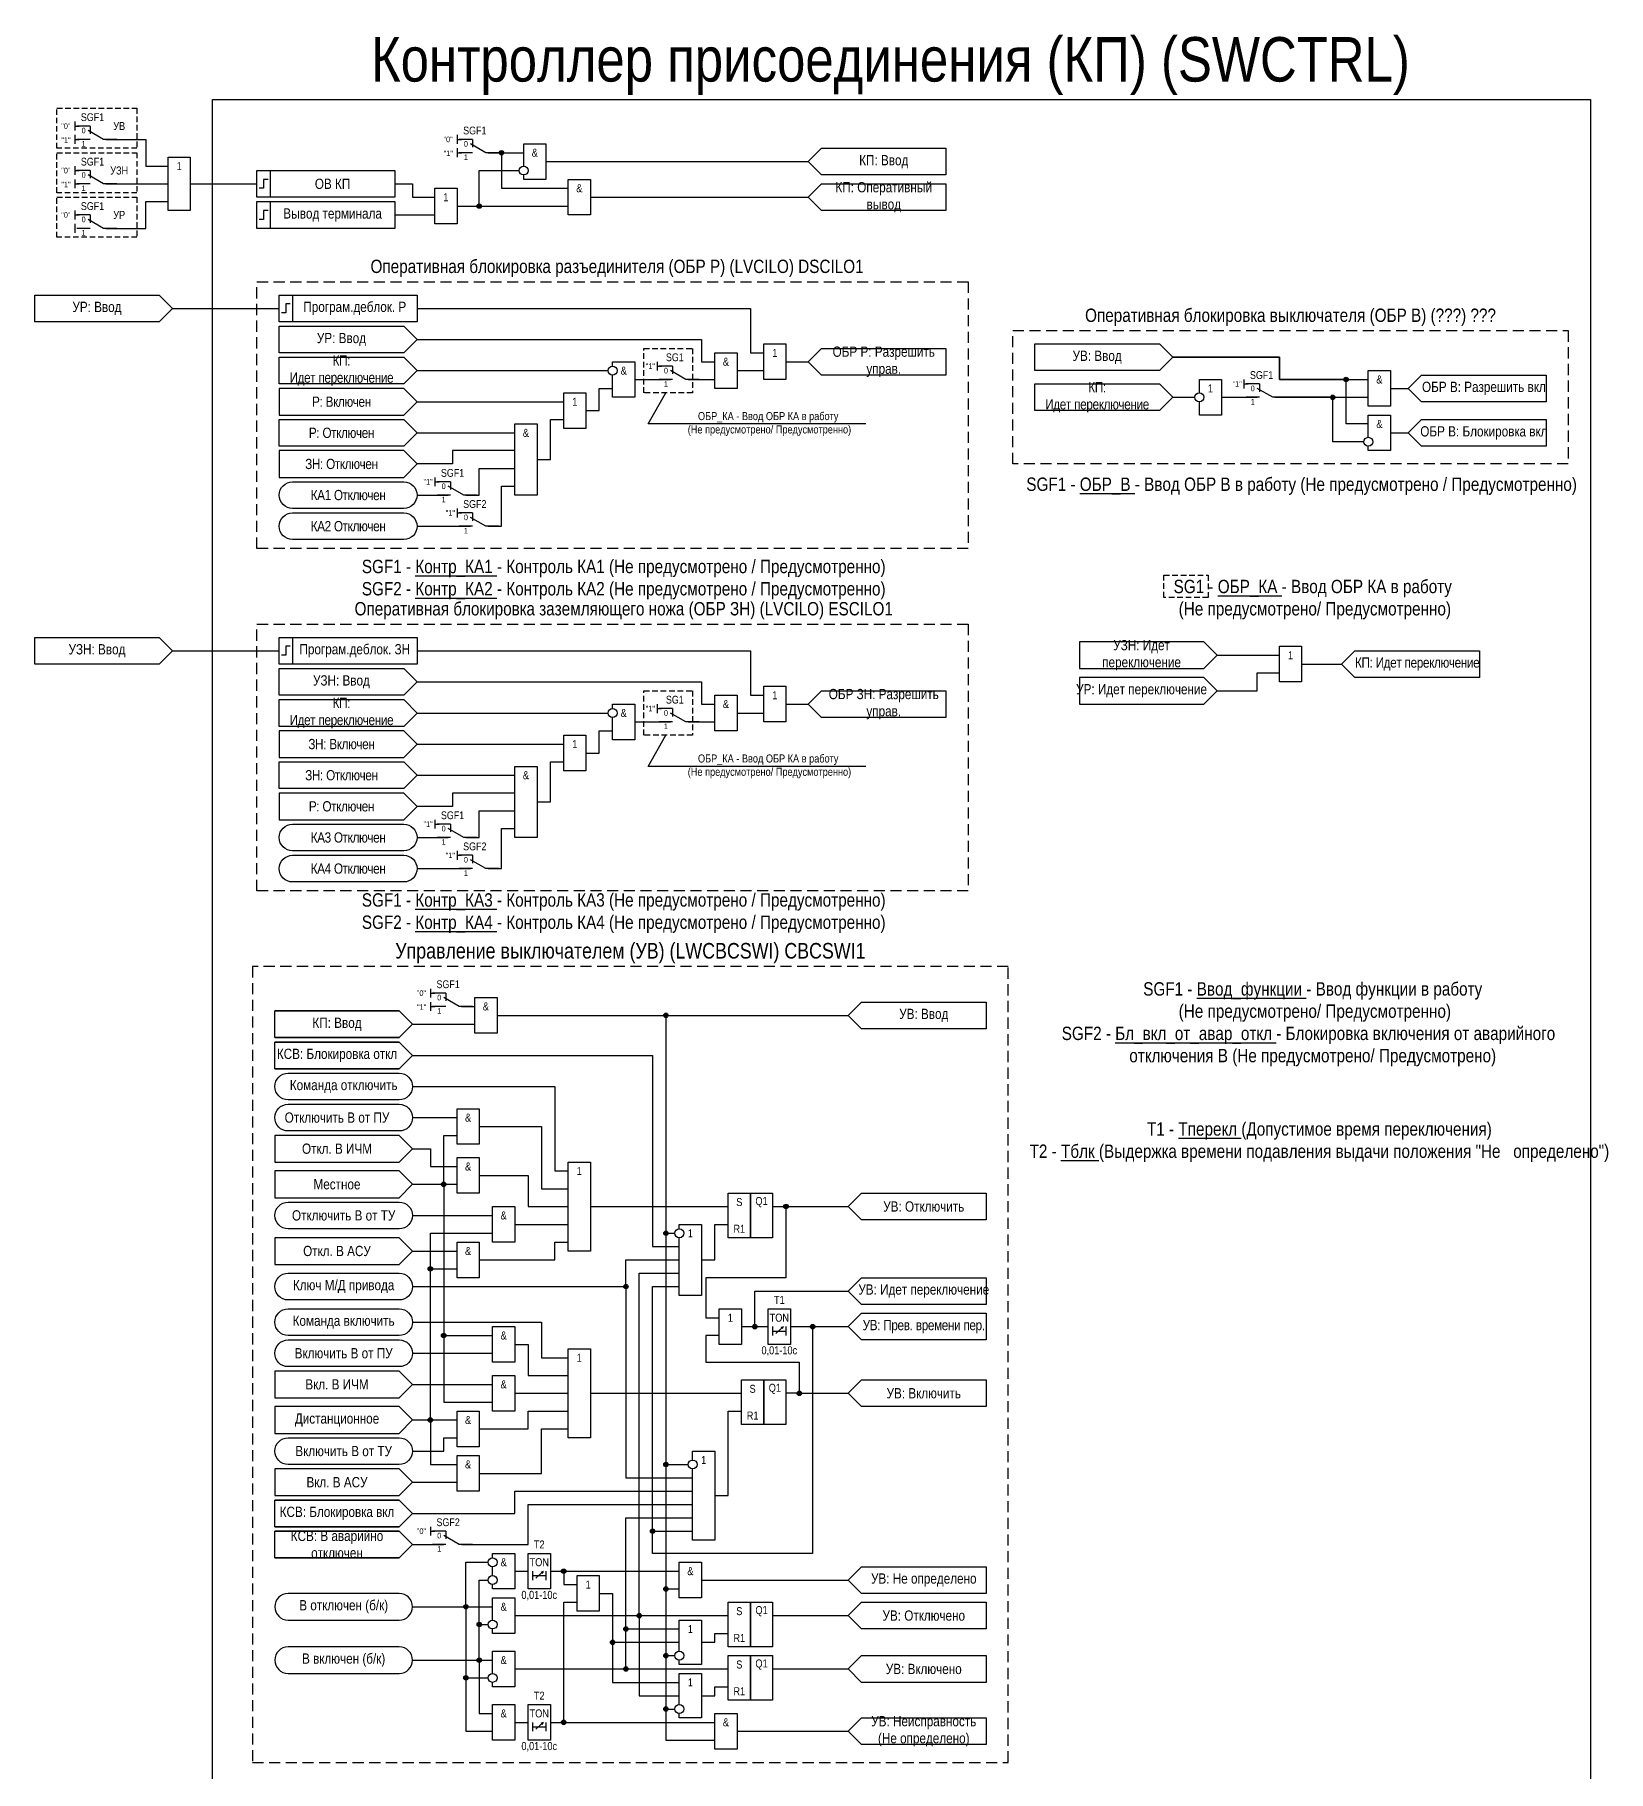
# Model space of a CAD drawing. Header units: millimetres. Extents: x -40 to 512, y 0 to 663.
# Drawn here: x -40 to 314, y 272 to 662.5 of the extents above; entities that cross this region are included whole.
import ezdxf
from ezdxf.enums import TextEntityAlignment as Align

# ---------------------------------------------------------------- set-up
doc = ezdxf.new("R2010")
doc.units = ezdxf.units.MM
doc.linetypes.add('штриховая', pattern=[19.05, 12.7, -6.35])
doc.linetypes.add('штриховая2', pattern=[0.375, 0.25, -0.125])
doc.layers.add('invisible', color=252, linetype='Continuous', plot=False)
doc.layers.add('TEXT', color=7, linetype='Continuous', lineweight=25)
doc.layers.add('Основная', color=7, linetype='Continuous')
doc.styles.add('2.5_Gost_RD', font='ARIALN.TTF', dxfattribs={"height": 2.5})
doc.styles.add('3.5_Gost_RD', font='ARIALN.TTF', dxfattribs={"height": 3.5})
doc.styles.add('Вывод', font='ARIALN.TTF', dxfattribs={"height": 2.5})
doc.styles.add('Компонент', font='ARIALN.TTF', dxfattribs={"height": 3.5})

# ---------------------------------------------------------------- blocks, each defined once
blk = doc.blocks.new('*U958')
at = {"layer": 'Основная', "color": 0}
blk.add_line((0, 0), (7, 4), dxfattribs=at)
at = {"layer": 'Основная', "ltscale": 0.35}
blk.add_line((6, 6), (6, 2.5), dxfattribs=at)
blk = doc.blocks.new('*U985')
at = {"layer": 'Основная', "color": 0}
for p, q in [((-3, 6), (-9, 6)), ((-3, 0), (-9, 0)), ((9, 0), (3, 0))]:
    blk.add_line(p, q, dxfattribs=at)
at = {"layer": 'Основная', "ltscale": 0.25, "xscale": -1}
blk.add_blockref('*U958', (3, 0), dxfattribs=at)
at = {"layer": 'Основная'}
for tag, height, style, p in [('ОУ', 3.5, 'Компонент', (-2, 10)), ('В1', 2.5, 'Вывод', (-14, 6)), ('В2', 2.5, 'Вывод', (-6, 4)), ('В3', 2.5, 'Вывод', (-6, -2))]:
    blk.add_attdef(tag, text='', height=height, dxfattribs=dict(at, style=style)).set_placement(p, align=Align.MIDDLE_CENTER)
blk = doc.blocks.new('Точка')
at = {"ltscale": 100}
h = blk.add_hatch(color=256, dxfattribs=at)
h.dxf.hatch_style = 1
edge = h.paths.add_edge_path()
edge.add_arc((0, 0), 0.5, 0, 360)
blk.add_circle((0, 0), 0.5, dxfattribs=at)
blk = doc.blocks.new('*U992')
at = {"layer": 'Основная', "color": 0}
for p, q in [((-3, 6), (-9, 6)), ((-3, 0), (-9, 0)), ((9, 0), (3, 0))]:
    blk.add_line(p, q, dxfattribs=at)
at = {"layer": 'Основная', "ltscale": 0.25, "xscale": -1}
blk.add_blockref('*U958', (3, 0), dxfattribs=at)
at = {"layer": 'Основная'}
for tag, height, style, p in [('ОУ', 3.5, 'Компонент', (-2, 10)), ('В1', 2.5, 'Вывод', (-6, 4)), ('В2', 2.5, 'Вывод', (-6, -2)), ('В3', 2.5, 'Вывод', (-6, -8))]:
    blk.add_attdef(tag, text='', height=height, dxfattribs=dict(at, style=style)).set_placement(p, align=Align.MIDDLE_CENTER)

msp = doc.modelspace()

# ---------------------------------------------------------------- linework, layer by layer
at = {"color": 6, "ltscale": 100}
for p, q in [((-31, 643), (-31, 641)), ((-31, 642), (-30, 642)), ((-31, 640), (-31, 638)), ((-31, 639), (-30, 639)), ((-31, 633), (-31, 631)), ((-31, 632), (-30, 632)), ((-31, 630), (-31, 628)), ((-31, 629), (-30, 629)), ((-31, 623), (-31, 621)), ((-31, 622), (-30, 622)), ((-31, 620), (-31, 618))]:
    msp.add_line(p, q, dxfattribs=at)
at = {"ltscale": 100}
for p, q in [((55, 640), (55, 638)), ((55, 639), (56, 639)), ((55, 637), (55, 635)), ((55, 636), (56, 636)), ((50, 626), (50, 626)), ((100, 589), (100, 587)), ((100, 588), (101, 588)), ((98, 575), (102, 582)), ((232, 585), (232, 583)), ((232, 584), (233, 584)), ((147, 575), (98, 575)), ((50, 563), (50, 561)), ((50, 562), (51, 562)), ((55, 556), (55, 554)), ((55, 555), (56, 555)), ((100, 512), (100, 510)), ((100, 511), (101, 511)), ((98, 498), (102, 505)), ((147, 498), (98, 498)), ((50, 486), (50, 484)), ((50, 485), (51, 485)), ((55, 479), (55, 477)), ((55, 478), (56, 478)), ((49, 448), (49, 446)), ((49, 447), (50, 447)), ((49, 445), (49, 443)), ((49, 444), (50, 444)), ((130, 373), (130, 373)), ((132, 357), (143, 357)), ((49, 327), (49, 325)), ((49, 326), (50, 326)), ((76, 317), (76, 317)), ((76, 283), (76, 283))]:
    msp.add_line(p, q, dxfattribs=at)
at = {"color": 7, "ltscale": 100}
for p, q in [((126.7, 370.46), (128.37, 371.95)), ((128.37, 371.95), (127.85, 371.73)), ((128.37, 371.95), (128.11, 371.48)), ((72.7, 315.46), (74.37, 316.95)), ((74.37, 316.95), (73.85, 316.73)), ((74.37, 316.95), (74.11, 316.48)), ((72.7, 281.46), (74.37, 282.95)), ((74.37, 282.95), (73.85, 282.73)), ((74.37, 282.95), (74.11, 282.48))]:
    msp.add_line(p, q, dxfattribs=at)
at = {"color": 6, "linetype": 'штриховая2', "ltscale": 5}
for points in [[(-35, 646), (-17, 646), (-17, 637), (-35, 637)], [(-35, 636), (-17, 636), (-17, 627), (-35, 627)], [(-35, 626), (-17, 626), (-17, 617), (-35, 617)]]:
    msp.add_lwpolyline(points, close=True, dxfattribs=at)
at = {"color": 3, "ltscale": 100}
for points in [[(0, 648), (310, 648), (310, 0), (0, 0)], [(260, 587), (265, 587), (265, 579), (260, 579)]]:
    msp.add_lwpolyline(points, close=True, dxfattribs=at)
at = {"color": 6, "ltscale": 100}
for points in [[(-24, 639), (-15, 639), (-15, 633), (-10, 633)], [(-24, 629), (-10, 629)], [(-24, 619), (-15, 619), (-15, 625), (-10, 625)], [(-40, 604), (-12, 604), (-9, 601), (-12, 598), (-40, 598), (-40, 604)], [(-9, 601), (-5, 601)], [(-40, 527), (-12, 527), (-9, 524), (-12, 521), (-40, 521), (-40, 527)], [(-9, 524), (-5, 524)]]:
    msp.add_lwpolyline(points, dxfattribs=at)
at = {"ltscale": 100}
for points in [[(70, 633), (70, 638), (75, 638), (75, 630), (70, 630), (70, 631)], [(134, 634), (137, 637), (165, 637), (165, 631), (137, 631), (134, 634)], [(62, 636), (70, 636)], [(62, 636), (65, 636), (65, 628), (80, 628)], [(75, 634), (134, 634)], [(41, 629), (45, 629), (45, 626), (50, 626)], [(55, 624), (60, 624), (60, 632), (69, 632)], [(134, 626), (137, 629), (165, 629), (165, 623), (137, 623), (134, 626)], [(85, 626), (134, 626)], [(41, 622), (50, 622)], [(55, 624), (80, 624)], [(46, 601), (121, 601), (121, 591), (124, 591)], [(15, 597), (43, 597), (46, 594), (43, 591), (15, 591), (15, 597)], [(46, 594), (110, 594), (110, 589), (113, 589)], [(15, 590), (43, 590), (46, 587), (43, 584), (15, 584), (15, 590)], [(165, 586), (137, 586), (134, 589), (137, 592), (165, 592), (165, 586), (137, 586), (134, 589), (137, 592), (165, 592)], [(260, 575), (255, 575), (255, 585), (240, 585), (240, 590), (216, 590)], [(46, 587), (89, 587)], [(90, 588), (90, 589), (95, 589), (95, 581), (90, 581), (90, 586)], [(118, 587), (124, 587)], [(129, 589), (134, 589)], [(84, 578), (87, 578), (87, 583), (90, 583)], [(95, 585), (103, 585)], [(107, 585), (113, 585)], [(46, 580), (79, 580)], [(259, 571), (252, 571), (252, 581), (239, 581)], [(15, 576), (43, 576), (46, 573), (43, 570), (15, 570), (15, 576)], [(73, 567), (76, 567), (76, 576), (79, 576)], [(46, 573), (68, 573)], [(68, 569), (54, 569), (54, 566), (46, 566)], [(57, 559), (60, 559), (60, 565), (68, 565)], [(46, 559), (53, 559)], [(62, 552), (65, 552), (65, 561), (68, 561)], [(46, 552), (58, 552)], [(46, 524), (121, 524), (121, 514), (124, 514)], [(285, 518), (257, 518), (254, 521), (257, 524), (285, 524), (285, 518), (257, 518), (254, 521), (257, 524), (285, 524)], [(15, 520), (43, 520), (46, 517), (43, 514), (15, 514), (15, 520)], [(226, 523), (240, 523)], [(245, 521), (254, 521)], [(46, 517), (110, 517), (110, 512), (113, 512)], [(226, 515), (235, 515), (235, 519), (240, 519)], [(15, 513), (43, 513), (46, 510), (43, 507), (15, 507), (15, 513)], [(90, 511), (90, 512), (95, 512), (95, 504), (90, 504), (90, 509)], [(129, 512), (134, 512)], [(165, 509), (137, 509), (134, 512), (137, 515), (165, 515), (165, 509), (137, 509), (134, 512), (137, 515), (165, 515)], [(46, 510), (89, 510)], [(95, 508), (103, 508)], [(107, 508), (113, 508)], [(118, 510), (124, 510)], [(84, 501), (87, 501), (87, 506), (90, 506)], [(46, 503), (79, 503)], [(15, 499), (43, 499), (46, 496), (43, 493), (15, 493), (15, 499)], [(46, 496), (68, 496)], [(73, 490), (76, 490), (76, 499), (79, 499)], [(68, 492), (54, 492), (54, 489), (46, 489)], [(57, 482), (60, 482), (60, 488), (68, 488)], [(46, 482), (53, 482)], [(62, 475), (65, 475), (65, 484), (68, 484)], [(46, 475), (58, 475)], [(14, 437), (42, 437), (45, 440), (42, 443), (14, 443), (42, 443), (45, 440), (42, 437), (14, 437), (14, 443)], [(56, 444), (59, 444)], [(64, 442), (143, 442)], [(64, 442), (102, 442), (102, 393), (104, 393)], [(64, 442), (102, 442), (102, 341), (107, 341)], [(64, 442), (102, 442), (102, 298), (104, 298)], [(64, 442), (102, 442), (102, 279), (113, 279)], [(64, 442), (102, 442), (102, 313), (105, 313)], [(64, 442), (102, 442), (102, 286), (104, 286)], [(143, 442), (146, 445), (174, 445), (174, 439), (146, 439), (143, 442)], [(45, 440), (59, 440)], [(14, 430), (42, 430), (45, 433), (42, 436), (14, 436), (42, 436), (45, 433), (42, 430), (14, 430), (14, 436)], [(45, 433), (99, 433), (99, 390), (105, 390)], [(45, 426), (77, 426), (77, 407), (80, 407)], [(45, 419), (55, 419)], [(45, 404), (52, 404), (52, 415), (55, 415)], [(60, 417), (74, 417), (74, 403), (80, 403)], [(45, 412), (49, 412), (49, 408), (55, 408)], [(45, 404), (52, 404), (52, 370), (63, 370)], [(45, 404), (52, 404), (52, 355), (63, 355)], [(45, 404), (55, 404)], [(60, 406), (71, 406), (71, 399), (80, 399)], [(85, 399), (116, 399)], [(126, 399), (129, 399), (129, 383), (111, 383), (111, 374), (114, 374)], [(126, 399), (143, 399)], [(174, 396), (146, 396), (143, 399), (146, 402), (174, 402), (174, 396), (146, 396), (143, 399), (146, 402), (174, 402)], [(45, 397), (63, 397)], [(68, 395), (80, 395)], [(105, 394), (105, 395), (110, 395), (110, 379), (105, 379), (105, 392)], [(110, 387), (113, 387), (113, 395), (116, 395)], [(45, 351), (49, 351), (49, 393), (63, 393)], [(60, 387), (77, 387), (77, 391), (80, 391)], [(45, 389), (55, 389)], [(45, 381), (93, 381), (93, 387), (105, 387)], [(45, 351), (49, 351), (49, 385), (55, 385)], [(68, 307), (96, 307), (96, 384), (105, 384)], [(174, 377), (146, 377), (143, 380), (146, 383), (174, 383), (174, 377), (146, 377), (143, 380), (146, 383), (174, 383)], [(45, 381), (93, 381), (93, 338), (108, 338)], [(130, 372), (135, 372), (135, 321), (99, 321), (99, 381), (105, 381)], [(119, 372), (122, 372), (122, 380), (143, 380)], [(174, 369), (146, 369), (143, 372), (146, 375), (174, 375), (174, 369), (146, 369), (143, 372), (146, 375), (174, 375)], [(45, 373), (74, 373), (74, 365), (80, 365)], [(130, 372), (135, 372), (135, 321), (99, 321), (99, 326), (108, 326)], [(119, 372), (125, 372)], [(126, 372), (126, 370)], [(129, 372), (129, 370)], [(130, 372), (143, 372)], [(68, 368), (71, 368), (71, 361), (80, 361)], [(114, 370), (111, 370), (111, 364), (132, 364), (132, 357), (129, 357)], [(126, 371), (129, 371)], [(45, 366), (63, 366)], [(174, 354), (146, 354), (143, 357), (146, 360), (174, 360), (174, 354), (146, 354), (143, 357), (146, 360), (174, 360)], [(45, 359), (63, 359)], [(68, 357), (80, 357)], [(85, 357), (119, 357)], [(60, 349), (71, 349), (71, 353), (80, 353)], [(113, 334), (116, 334), (116, 353), (119, 353)], [(45, 351), (55, 351)], [(45, 351), (49, 351), (49, 341), (55, 341)], [(60, 339), (74, 339), (74, 349), (80, 349)], [(45, 344), (52, 344), (52, 347), (55, 347)], [(108, 342), (108, 344), (113, 344), (113, 324), (108, 324), (108, 340)], [(45, 337), (55, 337)], [(14, 327), (42, 327), (45, 330), (42, 333), (14, 333), (42, 333), (45, 330), (42, 327), (14, 327), (14, 333)], [(45, 330), (68, 330), (68, 335), (108, 335)], [(56, 323), (71, 323), (71, 332), (108, 332)], [(68, 295), (93, 295), (93, 329), (108, 329)], [(14, 320), (42, 320), (45, 323), (42, 326), (14, 326), (42, 326), (45, 323), (42, 320), (14, 320), (14, 326)], [(45, 323), (52, 323)], [(63, 320), (63, 321), (68, 321), (68, 313), (63, 313), (63, 314)], [(45, 309), (57, 309), (57, 319), (62, 319)], [(63, 316), (63, 318)], [(68, 317), (71, 317)], [(72, 317), (72, 315)], [(75, 317), (75, 315)], [(76, 317), (105, 317)], [(76, 317), (79, 317), (79, 314), (82, 314)], [(174, 312), (146, 312), (143, 315), (146, 318), (174, 318), (174, 312), (146, 312), (143, 315), (146, 318), (174, 318)], [(45, 297), (60, 297), (60, 315), (62, 315)], [(72, 316), (75, 316)], [(110, 315), (143, 315)], [(45, 309), (63, 309)], [(45, 309), (57, 309), (57, 293), (62, 293)], [(45, 309), (57, 309), (57, 281), (63, 281)], [(63, 306), (63, 311), (68, 311), (68, 303), (63, 303), (63, 304)], [(76, 283), (79, 283), (79, 310), (82, 310)], [(87, 312), (90, 312), (90, 301), (105, 301)], [(87, 312), (90, 312), (90, 292), (105, 292)], [(174, 304), (146, 304), (143, 307), (146, 310), (174, 310), (174, 304), (146, 304), (143, 307), (146, 310), (174, 310)], [(45, 297), (60, 297), (60, 305), (62, 305)], [(68, 307), (116, 307)], [(68, 307), (96, 307), (96, 289), (105, 289)], [(105, 299), (105, 306), (110, 306), (110, 296), (105, 296), (105, 297)], [(126, 307), (143, 307)], [(68, 295), (93, 295), (93, 304), (105, 304)], [(110, 301), (113, 301), (113, 303), (116, 303)], [(45, 297), (63, 297)], [(45, 297), (60, 297), (60, 285), (63, 285)], [(63, 294), (63, 299), (68, 299), (68, 291), (63, 291), (63, 292)], [(174, 292), (146, 292), (143, 295), (146, 298), (174, 298), (174, 292), (146, 292), (143, 295), (146, 298), (174, 298)], [(68, 295), (116, 295)], [(105, 287), (105, 294), (110, 294), (110, 284), (105, 284), (105, 285)], [(126, 295), (143, 295)], [(110, 289), (113, 289), (113, 291), (116, 291)], [(68, 283), (71, 283)], [(72, 283), (72, 281)], [(72, 282), (75, 282)], [(75, 283), (75, 281)], [(76, 283), (113, 283)], [(174, 278), (146, 278), (143, 281), (146, 284), (174, 284), (174, 278), (146, 278), (143, 281), (146, 284), (174, 284)], [(118, 281), (143, 281)]]:
    msp.add_lwpolyline(points, dxfattribs=at)
at = {"color": 6, "ltscale": 100}
msp.add_lwpolyline([(-10, 635), (-5, 635), (-5, 623), (-10, 623)], close=True, dxfattribs=at)
at = {"ltscale": 100}
for points in [[(10, 632), (41, 632), (41, 626), (10, 626)], [(10, 632), (13, 632), (13, 626), (10, 626)], [(80, 630), (85, 630), (85, 622), (80, 622)], [(10, 625), (41, 625), (41, 619), (10, 619)], [(10, 625), (13, 625), (13, 619), (10, 619)], [(50, 628), (55, 628), (55, 620), (50, 620)], [(15, 604), (46, 604), (46, 598), (15, 598)], [(15, 604), (18, 604), (18, 598), (15, 598)], [(113, 591), (118, 591), (118, 583), (113, 583)], [(124, 593), (129, 593), (129, 585), (124, 585)], [(15, 583), (15, 577), (43, 577), (46, 580), (43, 583)], [(79, 582), (84, 582), (84, 574), (79, 574)], [(68, 575), (73, 575), (73, 559), (68, 559)], [(15, 569), (15, 563), (43, 563), (46, 566), (43, 569)], [(15, 527), (46, 527), (46, 521), (15, 521)], [(15, 527), (18, 527), (18, 521), (15, 521)], [(195, 526), (195, 520), (223, 520), (226, 523), (223, 526)], [(240, 525), (245, 525), (245, 517), (240, 517)], [(124, 516), (129, 516), (129, 508), (124, 508)], [(195, 518), (195, 512), (223, 512), (226, 515), (223, 518)], [(113, 514), (118, 514), (118, 506), (113, 506)], [(15, 506), (15, 500), (43, 500), (46, 503), (43, 506)], [(79, 505), (84, 505), (84, 497), (79, 497)], [(68, 498), (73, 498), (73, 482), (68, 482)], [(15, 492), (15, 486), (43, 486), (46, 489), (43, 492)], [(59, 446), (64, 446), (64, 438), (59, 438)], [(55, 421), (60, 421), (60, 413), (55, 413)], [(14, 415), (14, 409), (42, 409), (45, 412), (42, 415)], [(14, 407), (14, 401), (42, 401), (45, 404), (42, 407)], [(55, 410), (60, 410), (60, 402), (55, 402)], [(80, 409), (85, 409), (85, 389), (80, 389)], [(63, 399), (68, 399), (68, 391), (63, 391)], [(116, 402), (121, 402), (121, 392), (116, 392)], [(121, 402), (126, 402), (126, 392), (121, 392)], [(14, 392), (14, 386), (42, 386), (45, 389), (42, 392)], [(55, 391), (60, 391), (60, 383), (55, 383)], [(114, 376), (119, 376), (119, 368), (114, 368)], [(125, 376), (130, 376), (130, 368), (125, 368)], [(63, 372), (68, 372), (68, 364), (63, 364)], [(80, 367), (85, 367), (85, 347), (80, 347)], [(14, 362), (14, 356), (42, 356), (45, 359), (42, 362)], [(63, 361), (68, 361), (68, 353), (63, 353)], [(119, 360), (124, 360), (124, 350), (119, 350)], [(124, 360), (129, 360), (129, 350), (124, 350)], [(14, 354), (14, 348), (42, 348), (45, 351), (42, 354)], [(55, 353), (60, 353), (60, 345), (55, 345)], [(14, 340), (14, 334), (42, 334), (45, 337), (42, 340)], [(55, 343), (60, 343), (60, 335), (55, 335)], [(71, 321), (76, 321), (76, 313), (71, 313)], [(105, 319), (110, 319), (110, 311), (105, 311)], [(82, 316), (87, 316), (87, 308), (82, 308)], [(116, 310), (121, 310), (121, 300), (116, 300)], [(121, 310), (126, 310), (126, 300), (121, 300)], [(116, 298), (121, 298), (121, 288), (116, 288)], [(121, 298), (126, 298), (126, 288), (121, 288)], [(63, 287), (68, 287), (68, 279), (63, 279)], [(71, 287), (76, 287), (76, 279), (71, 279)], [(113, 285), (118, 285), (118, 277), (113, 277)]]:
    msp.add_lwpolyline(points, close=True, dxfattribs=at)
at = {"lineweight": 30, "ltscale": 100}
for points in [[(12.5, 630), (11.5, 630), (11.5, 628), (10.5, 628)], [(12.5, 623), (11.5, 623), (11.5, 621), (10.5, 621)], [(17.5, 602), (16.5, 602), (16.5, 600), (15.5, 600)], [(17.5, 525), (16.5, 525), (16.5, 523), (15.5, 523)]]:
    msp.add_lwpolyline(points, dxfattribs=at)
at = {"linetype": 'штриховая2', "ltscale": 10}
for points in [[(10, 607), (170, 607), (170, 547), (10, 547)], [(180, 596), (305, 596), (305, 566), (180, 566)], [(10, 530), (170, 530), (170, 470), (10, 470)], [(179, 453), (9, 453), (9, 274), (179, 274)]]:
    msp.add_lwpolyline(points, close=True, dxfattribs=at)
at = {"linetype": 'штриховая', "ltscale": 0.1}
for points in [[(97, 592), (108, 592), (108, 582), (97, 582)], [(214, 541), (224, 541), (224, 536), (214, 536)], [(97, 515), (108, 515), (108, 505), (97, 505)]]:
    msp.add_lwpolyline(points, close=True, dxfattribs=at)
at = {"color": 3, "ltscale": 100}
for points in [[(185, 593), (213, 593), (216, 590), (213, 587), (185, 587), (185, 593)], [(216, 590), (240, 590), (240, 585), (260, 585)], [(300, 580), (272, 580), (269, 583), (272, 586), (300, 586), (300, 580), (272, 580), (269, 583), (272, 586), (300, 586)], [(185, 584), (213, 584), (216, 581), (213, 578), (185, 578), (185, 584)], [(222, 582), (222, 585), (227, 585), (227, 577), (222, 577), (222, 580)], [(265, 583), (269, 583)], [(216, 581), (221, 581)], [(227, 581), (230, 581)], [(230, 581), (235, 581)], [(239, 581), (260, 581)], [(260, 572), (260, 577), (265, 577), (265, 569), (260, 569), (260, 570)], [(300, 570), (272, 570), (269, 573), (272, 576), (300, 576), (300, 570), (272, 570), (269, 573), (272, 576), (300, 576)], [(265, 573), (269, 573)]]:
    msp.add_lwpolyline(points, dxfattribs=at)
at = {"ltscale": 100}
for points in [[(18, 556, -1), (18, 562), (43, 562, -1), (43, 556)], [(18, 549, -1), (18, 555), (43, 555, -1), (43, 549)], [(18, 479, -1), (18, 485), (43, 485, -1), (43, 479)], [(18, 472, -1), (18, 478), (43, 478, -1), (43, 472)], [(17, 423, -1), (17, 429), (42, 429, -1), (42, 423)], [(17, 416, -1), (17, 422), (42, 422, -1), (42, 416)], [(17, 394, -1), (17, 400), (42, 400, -1), (42, 394)], [(17, 378, -1), (17, 384), (42, 384, -1), (42, 378)], [(17, 370, -1), (17, 376), (42, 376, -1), (42, 370)], [(17, 363, -1), (17, 369), (42, 369, -1), (42, 363)], [(17, 341, -1), (17, 347), (42, 347, -1), (42, 341)], [(17, 306), (42, 306, 1), (42, 312), (17, 312, 1)], [(17, 294), (42, 294, 1), (42, 300), (17, 300, 1)]]:
    msp.add_lwpolyline(points, format="xyb", close=True, dxfattribs=at)
msp.add_circle((70, 632), 1)
for centre in [(90, 587), (222, 581), (260, 571), (90, 510), (105, 393), (108, 341), (63, 319), (63, 315), (63, 305), (105, 298), (63, 293), (105, 286)]:
    msp.add_circle(centre, 1, dxfattribs=at)
at = {"layer": 'invisible', "ltscale": 100}
for points in [[(-5, 629), (10, 629)], [(-5, 601), (15, 601)], [(-5, 524), (15, 524)]]:
    msp.add_lwpolyline(points, dxfattribs=at)

# ---------------------------------------------------------------- block references
at = {"ltscale": 100}
for p in [(65, 636), (60, 624), (255, 585), (252, 581), (102, 442), (52, 404), (102, 393), (49, 385), (93, 381), (135, 372), (52, 370), (132, 357), (49, 351), (102, 341), (99, 326), (102, 313), (102, 298)]:
    msp.add_blockref('Точка', p, dxfattribs=at)
at = {"color": 1, "ltscale": 100}
for p in [(129, 399), (122, 372)]:
    msp.add_blockref('Точка', p, dxfattribs=at)
at = {"color": 2, "ltscale": 100}
for p in [(79, 317), (57, 309), (60, 305), (96, 307), (90, 301), (93, 304), (60, 297), (57, 293), (93, 295), (102, 286), (79, 283)]:
    msp.add_blockref('Точка', p, dxfattribs=at)
at = {"layer": 'Основная', "color": 6, "ltscale": 0.25, "xscale": 0.5, "yscale": 0.5, "zscale": 0.5}
for p in [(-26, 639), (-26, 629), (-26, 619)]:
    msp.add_blockref('*U985', p, dxfattribs=at).add_auto_attribs({'ОУ': 'SGF1', 'В1': '"0"', 'В2': '0', 'В3': '1'})
at = {"layer": 'Основная', "ltscale": 0.25, "xscale": 0.5, "yscale": 0.5, "zscale": 0.5}
for p, values in [((60, 636), {'ОУ': 'SGF1', 'В1': '"0"', 'В2': '0', 'В3': '1'}), ((54, 444), {'ОУ': 'SGF1', 'В1': '"0"', 'В2': '0', 'В3': '1'}), ((54, 323), {'ОУ': 'SGF2', 'В1': '"0"', 'В2': '0', 'В3': '1'})]:
    msp.add_blockref('*U985', p, dxfattribs=at).add_auto_attribs(values)
at = {"layer": 'Основная', "ltscale": 0.25}
ref = msp.add_blockref('*U992', (105, 585), dxfattribs=dict(at, xscale=0.5, yscale=0.5, zscale=0.5))
ref.add_attrib('ОУ', 'SG1', dxfattribs={"height": 1.75, "style": 'Компонент'}).set_placement((104, 590), align=Align.MIDDLE_CENTER)
ref.add_attrib('В1', '0', dxfattribs={"height": 1.25, "style": 'Вывод'}).set_placement((102, 587), align=Align.MIDDLE_CENTER)
ref.add_attrib('В2', '1', dxfattribs={"height": 1.25, "style": 'Вывод'}).set_placement((102, 584), align=Align.MIDDLE_CENTER)
at = {"layer": 'Основная', "color": 3, "ltscale": 0.25}
ref = msp.add_blockref('*U992', (237, 581), dxfattribs=dict(at, xscale=0.5, yscale=0.5, zscale=0.5))
ref.add_attrib('ОУ', 'SGF1', dxfattribs={"height": 1.75, "style": 'Компонент'}).set_placement((236, 586), align=Align.MIDDLE_CENTER)
ref.add_attrib('В1', '0', dxfattribs={"height": 1.25, "style": 'Вывод'}).set_placement((234, 583), align=Align.MIDDLE_CENTER)
ref.add_attrib('В2', '1', dxfattribs={"height": 1.25, "style": 'Вывод'}).set_placement((234, 580), align=Align.MIDDLE_CENTER)
at = {"layer": 'Основная', "ltscale": 0.25}
ref = msp.add_blockref('*U992', (55, 559), dxfattribs=dict(at, xscale=0.5, yscale=0.5, zscale=0.5))
ref.add_attrib('ОУ', 'SGF1', dxfattribs={"height": 1.75, "style": 'Компонент'}).set_placement((54, 564), align=Align.MIDDLE_CENTER)
ref.add_attrib('В1', '0', dxfattribs={"height": 1.25, "style": 'Вывод'}).set_placement((52, 561), align=Align.MIDDLE_CENTER)
ref.add_attrib('В2', '1', dxfattribs={"height": 1.25, "style": 'Вывод'}).set_placement((52, 558), align=Align.MIDDLE_CENTER)
ref = msp.add_blockref('*U992', (60, 552), dxfattribs=dict(at, xscale=0.5, yscale=0.5, zscale=0.5))
ref.add_attrib('ОУ', 'SGF2', dxfattribs={"height": 1.75, "style": 'Компонент'}).set_placement((59, 557), align=Align.MIDDLE_CENTER)
ref.add_attrib('В1', '0', dxfattribs={"height": 1.25, "style": 'Вывод'}).set_placement((57, 554), align=Align.MIDDLE_CENTER)
ref.add_attrib('В2', '1', dxfattribs={"height": 1.25, "style": 'Вывод'}).set_placement((57, 551), align=Align.MIDDLE_CENTER)
ref = msp.add_blockref('*U992', (105, 508), dxfattribs=dict(at, xscale=0.5, yscale=0.5, zscale=0.5))
ref.add_attrib('ОУ', 'SG1', dxfattribs={"height": 1.75, "style": 'Компонент'}).set_placement((104, 513), align=Align.MIDDLE_CENTER)
ref.add_attrib('В1', '0', dxfattribs={"height": 1.25, "style": 'Вывод'}).set_placement((102, 510), align=Align.MIDDLE_CENTER)
ref.add_attrib('В2', '1', dxfattribs={"height": 1.25, "style": 'Вывод'}).set_placement((102, 507), align=Align.MIDDLE_CENTER)
ref = msp.add_blockref('*U992', (55, 482), dxfattribs=dict(at, xscale=0.5, yscale=0.5, zscale=0.5))
ref.add_attrib('ОУ', 'SGF1', dxfattribs={"height": 1.75, "style": 'Компонент'}).set_placement((54, 487), align=Align.MIDDLE_CENTER)
ref.add_attrib('В1', '0', dxfattribs={"height": 1.25, "style": 'Вывод'}).set_placement((52, 484), align=Align.MIDDLE_CENTER)
ref.add_attrib('В2', '1', dxfattribs={"height": 1.25, "style": 'Вывод'}).set_placement((52, 481), align=Align.MIDDLE_CENTER)
ref = msp.add_blockref('*U992', (60, 475), dxfattribs=dict(at, xscale=0.5, yscale=0.5, zscale=0.5))
ref.add_attrib('ОУ', 'SGF2', dxfattribs={"height": 1.75, "style": 'Компонент'}).set_placement((59, 480), align=Align.MIDDLE_CENTER)
ref.add_attrib('В1', '0', dxfattribs={"height": 1.25, "style": 'Вывод'}).set_placement((57, 477), align=Align.MIDDLE_CENTER)
ref.add_attrib('В2', '1', dxfattribs={"height": 1.25, "style": 'Вывод'}).set_placement((57, 474), align=Align.MIDDLE_CENTER)

# ---------------------------------------------------------------- texts
at = {"color": 30, "ltscale": 100, "attachment_point": 5}
for s, insert, char_height, width, style in [('{\\C3;Контроллер присоединения (КП) (SWCTRL)}', (152.5, 655.5), 10, 305, '3.5_Gost_RD'), ('УВ', (-21, 642), 1.8, 8, '2.5_Gost_RD'), ('УЗН', (-21, 632), 1.8, 8, '2.5_Gost_RD'), ('УР', (-21, 622), 1.8, 8, '2.5_Gost_RD'), ('SGF1 - {\\LОБР_В} - Ввод ОБР В в работу (Не предусмотрено / Предусмотренно)', (245, 561), 3, 130, '3.5_Gost_RD'), ('SGF1 - {\\LКонтр_КА1} - Контроль КА1 (Не предусмотрено / Предусмотренно)\\PSGF2 - {\\LКонтр_КА2} - Контроль КА2 (Не предусмотрено / Предусмотренно)', (92.5, 540), 3, 155, '3.5_Gost_RD'), ('{\\C3;SG1} - {\\LОБР_КА} - Ввод ОБР КА в работу \\P^I(Не предусмотрено/ Предусмотренно)', (247.5, 535.5), 3, 125, '3.5_Gost_RD'), ('SGF1 - {\\LКонтр_КА3} - Контроль КА3 (Не предусмотрено / Предусмотренно)\\PSGF2 - {\\LКонтр_КА4} - Контроль КА4 (Не предусмотрено / Предусмотренно)', (92.5, 465), 3, 155, '3.5_Gost_RD'), ('Управление выключателем (УВ) (LWCBCSWI) {\\C6;CBCSWI1}', (94, 456), 3.5, 170, '3.5_Gost_RD'), ('\\PТ1 - {\\LТперекл} (Допустимое время переключения)\\PТ2 - {\\LТблк }(Выдержка времени подавления выдачи положения "Не ^I^Iопределено")', (249, 416), 3, 125, '3.5_Gost_RD')]:
    msp.add_mtext(s, dxfattribs=dict(at, insert=insert, char_height=char_height, width=width, style=style))
at = {"color": 6, "ltscale": 100, "char_height": 1.25, "attachment_point": 1, "style": '3.5_Gost_RD'}
for insert in [(-34, 639.5), (-34, 629.5)]:
    msp.add_mtext_dynamic_manual_height_columns('"1"', width=2, gutter_width=17.5, heights=[0], dxfattribs=dict(at, insert=insert))
at = {"ltscale": 100, "attachment_point": 5, "style": '2.5_Gost_RD'}
for s, insert, char_height, width in [('&', (72.5, 636), 1.8, 5), ('КП: Ввод', (151, 634), 2.3, 28), ('&', (82.5, 628), 1.8, 5), ('КП: Оперативный вывод', (151, 626), 2.3, 28), ('1', (52.5, 626), 1.8, 5), ('&', (115.5, 589), 1.8, 5), ('1', (126.5, 591), 1.8, 5), ('ОБР Р: Разрешить управ.', (151, 589), 2.3, 28), ('УВ: Ввод', (199, 590), 2.3, 28), ('&', (92.5, 587), 1.8, 5), ('&', (262.5, 585), 1.8, 5), ('{\\T0.95;КП: \\PИдет переключение}', (199, 581), 2.3, 28), ('1', (224.5, 583), 1.8, 5), ('1', (81.5, 580), 1.8, 5), ('ОБР_КА - Ввод ОБР КА в работу \\P^I(Не предусмотрено/ Предусмотренно)', (125, 575), 1.8, 59.6759), ('&', (70.5, 573), 1.8, 5), ('УЗН: Идет переключение', (209, 523), 2.3, 28), ('1', (242.5, 523), 1.8, 5), ('{\\T0.95;КП: Идет переключение}', (271, 521), 2.3, 28), ('&', (115.5, 512), 1.8, 5), ('1', (126.5, 514), 1.8, 5), ('ОБР ЗН: Разрешить управ.', (151, 512), 2.3, 28), ('&', (92.5, 510), 1.8, 5), ('1', (81.5, 503), 1.8, 5), ('ОБР_КА - Ввод ОБР КА в работу \\P^I(Не предусмотрено/ Предусмотренно)', (125, 498), 1.8, 59.6759), ('&', (70.5, 496), 1.8, 5), ('{\\T0.95;Р: Отключен}', (29, 489), 2.3, 28), ('{\\C256;&}', (61.5, 444), 1.8, 5), ('УВ: Ввод', (160, 442), 2.3, 28), ('Команда отключить', (29.5, 426), 2.3, 31), ('Отключить В от ПУ', (28, 419), 2.3, 28), ('{\\C256;&}', (57.5, 419), 1.8, 5), ('Откл. В ИЧМ', (28, 412), 2.3, 28), ('{\\C256;&}', (57.5, 408), 1.8, 5), ('1', (82.5, 407), 1.8, 5), ('Местное', (28, 404), 2.3, 28), ('S', (118.5, 400), 1.8, 5), ('Q1', (123.5, 400), 1.8, 5), ('УВ: Отключить', (160, 399), 2.3, 28), ('Отключить В от ТУ', (29.5, 397), 2.3, 31), ('{\\C256;&}', (65.5, 397), 1.8, 5), ('R1', (118.5, 394), 1.8, 5), ('1', (107.5, 393), 1.8, 5), ('Откл. В АСУ', (28, 389), 2.3, 28), ('{\\C256;&}', (57.5, 389), 1.8, 5), ('Ключ М/Д привода', (29.5, 381), 2.3, 31), ('T1', (127.5, 378), 1.8, 5), ('УВ: Идет переключение', (160, 380), 2.3, 28), ('TON', (127.5, 374), 1.8, 5), ('Команда включить', (29.5, 373), 2.3, 31), ('1', (116.5, 374), 1.8, 5), ('{\\T0.95;УВ: Прев. времени пер.}', (160, 372), 2.3, 28), ('Включить В от ПУ', (29.5, 366), 2.3, 31), ('{\\C256;&}', (65.5, 370), 1.8, 5), ('0,01-10с', (127.5, 366.5), 1.8, 5), ('1', (82.5, 365), 1.8, 5), ('Вкл. В ИЧМ', (28, 359), 2.3, 28), ('{\\C256;&}', (65.5, 359), 1.8, 5), ('S', (121.5, 358), 1.8, 5), ('Q1', (126.5, 358), 1.8, 5), ('УВ: Включить', (160, 357), 2.3, 28), ('Дистанционное', (28, 351), 2.3, 28), ('{\\C256;&}', (57.5, 351), 1.8, 5), ('R1', (121.5, 352), 1.8, 5), ('Включить В от ТУ', (29.5, 344), 2.3, 31), ('{\\C256;&}', (57.5, 341), 1.8, 5), ('1', (110.5, 342), 1.8, 5), ('Вкл. В АСУ', (28, 337), 2.3, 28), ('T2', (73.5, 323), 1.8, 5), ('&', (65.5, 319), 1.8, 5), ('TON', (73.5, 319), 1.8, 5), ('&', (107.5, 317), 1.8, 5), ('УВ: Не определено', (160, 315), 2.3, 28), ('0,01-10с', (73.5, 311.5), 1.8, 5), ('1', (84.5, 314), 1.8, 5), ('&', (65.5, 309), 1.8, 5), ('S', (118.5, 308), 1.8, 5), ('Q1', (123.5, 308), 1.8, 5), ('1', (107.5, 304), 1.8, 5), ('УВ: Отключено', (160, 307), 2.3, 28), ('R1', (118.5, 302), 1.8, 5), ('&', (65.5, 297), 1.8, 5), ('S', (118.5, 296), 1.8, 5), ('Q1', (123.5, 296), 1.8, 5), ('УВ: Включено', (160, 295), 2.3, 28), ('T2', (73.5, 289), 1.8, 5), ('1', (107.5, 292), 1.8, 5), ('R1', (118.5, 290), 1.8, 5), ('&', (65.5, 285), 1.8, 5), ('TON', (73.5, 285), 1.8, 5), ('&', (115.5, 283), 1.8, 5), ('УВ: Неисправность (Не определено)', (160, 281), 2.3, 28), ('0,01-10с', (73.5, 277.5), 1.8, 5)]:
    msp.add_mtext(s, dxfattribs=dict(at, insert=insert, char_height=char_height, width=width))
at = {"color": 6, "ltscale": 100, "attachment_point": 5}
for s, insert, char_height, width, style in [('1', (-7.5, 633), 1.8, 5, '2.5_Gost_RD'), ('{\\C256;УР: Ввод}', (-26, 601), 2.3, 28, '2.5_Gost_RD'), ('{\\C256;УР: Ввод}', (29, 594), 2.3, 28, '2.5_Gost_RD'), ('{\\T0.95;ЗН: Отключен}', (29, 566), 2.3, 28, '2.5_Gost_RD'), ('{\\C256;УЗН: Ввод}', (-26, 524), 2.3, 28, '2.5_Gost_RD'), ('{\\C256;УЗН: Ввод}', (29, 517), 2.3, 28, '2.5_Gost_RD'), ('УР: Идет переключение', (209, 515), 2.3, 28, '2.5_Gost_RD'), ('SGF1 - {\\LВвод_функции} - Ввод функции в работу \\P^I(Не предусмотрено/ Предусмотренно)\\PSGF2 - {\\LБл_вкл_от_авар_откл} - Блокировка включения от аварийного ^I^Iотключения В^I(Не предусмотрено/ Предусмотрено)', (247.5, 440), 3, 125, '3.5_Gost_RD')]:
    msp.add_mtext(s, dxfattribs=dict(at, insert=insert, char_height=char_height, width=width, style=style))
at = {"ltscale": 100, "char_height": 1.25, "attachment_point": 1, "style": '3.5_Gost_RD'}
for insert in [(52, 636.5), (46, 444.5)]:
    msp.add_mtext_dynamic_manual_height_columns('"1"', width=2, gutter_width=17.5, heights=[0], dxfattribs=dict(at, insert=insert))
at = {"color": 0, "ltscale": 100, "char_height": 2.3, "attachment_point": 5, "style": '2.5_Gost_RD'}
for s, insert, width in [('{\\C256;ОВ КП}', (27, 629), 28), ('{\\C256;Вывод терминала}', (27, 622), 28), ('{\\C256;Програм.деблок. Р}', (32, 601), 28), ('{\\T0.95;\\C256;КП: \\PИдет переключение}', (29, 587), 28), ('{\\T0.95;\\C256;Р: Включен}', (29, 580), 28), ('{\\T0.95;\\C256;Р: Отключен}', (29, 573), 28), ('{\\T0.95;\\C256;КА1 Отключен}', (30.5, 559), 31), ('{\\T0.95;\\C256;КА2 Отключен}', (30.5, 552), 31), ('{\\C256;Програм.деблок. ЗН}', (32, 524), 28), ('{\\T0.95;\\C256;КП: \\PИдет переключение}', (29, 510), 28), ('{\\T0.95;\\C256;ЗН: Включен}', (29, 503), 28), ('{\\T0.95;\\C256;ЗН: Отключен}', (29, 496), 28), ('{\\T0.95;\\C256;КА3 Отключен}', (30.5, 482), 31), ('{\\T0.95;\\C256;КА4 Отключен}', (30.5, 475), 31)]:
    msp.add_mtext(s, dxfattribs=dict(at, insert=insert, width=width))
at = {"color": 3, "ltscale": 100, "attachment_point": 5, "style": '2.5_Gost_RD'}
for s, insert, char_height, width in [('ОБР В: Разрешить вкл', (286, 583), 2.3, 28), ('&', (262.5, 575), 1.8, 5), ('ОБР В: Блокировка вкл', (286, 573), 2.3, 28)]:
    msp.add_mtext(s, dxfattribs=dict(at, insert=insert, char_height=char_height, width=width))
at = {"layer": 'TEXT', "color": 2, "ltscale": 100, "insert": (91, 610), "char_height": 3, "width": 160, "attachment_point": 5, "style": '2.5_Gost_RD'}
msp.add_mtext('{\\C30;Оперативная блокировка разъединителя (ОБР Р) (LVCILO) \\C6;DSCILO1}', dxfattribs=at)
at = {"layer": 'TEXT', "color": 0, "ltscale": 100, "attachment_point": 5, "style": '2.5_Gost_RD'}
for s, insert, char_height, width in [('{\\C30;Оперативная блокировка выключателя (ОБР В) \\C1;(???) ???}', (242.5, 599), 3, 125), ('{\\C256;"1"}', (98.5, 588), 1.25, 3), ('{\\C256;"1"}', (48.5, 562), 1.25, 3), ('{\\C256;"1"}', (53.5, 555), 1.25, 3), ('{\\C30;Оперативная блокировка заземляющего ножа (ОБР ЗН) (LVCILO) \\C6;ESCILO1}', (92.5, 533), 3, 155), ('{\\C256;"1"}', (98.5, 511), 1.25, 3), ('{\\C256;"1"}', (48.5, 485), 1.25, 3), ('{\\C256;"1"}', (53.5, 478), 1.25, 3), ('{\\C256;КП: Ввод}', (28, 440), 2.3, 28), ('{\\C256;КСВ: Блокировка откл}', (28, 433), 2.3, 28), ('{\\C256;КСВ: В аварийно отключен}', (28, 323), 2.3, 28)]:
    msp.add_mtext(s, dxfattribs=dict(at, insert=insert, char_height=char_height, width=width))
at = {"layer": 'TEXT', "ltscale": 100, "attachment_point": 5, "style": '2.5_Gost_RD'}
for s, insert, char_height, width in [('"1"', (230.5, 584), 1.25, 3), ('КСВ: Блокировка вкл', (28, 330), 2.3, 28), ('В отключен (б/к)', (29.5, 309), 2.3, 31), ('В включен (б/к)', (29.5, 297), 2.3, 31)]:
    msp.add_mtext(s, dxfattribs=dict(at, insert=insert, char_height=char_height, width=width))

doc.saveas('drawing.dxf')
